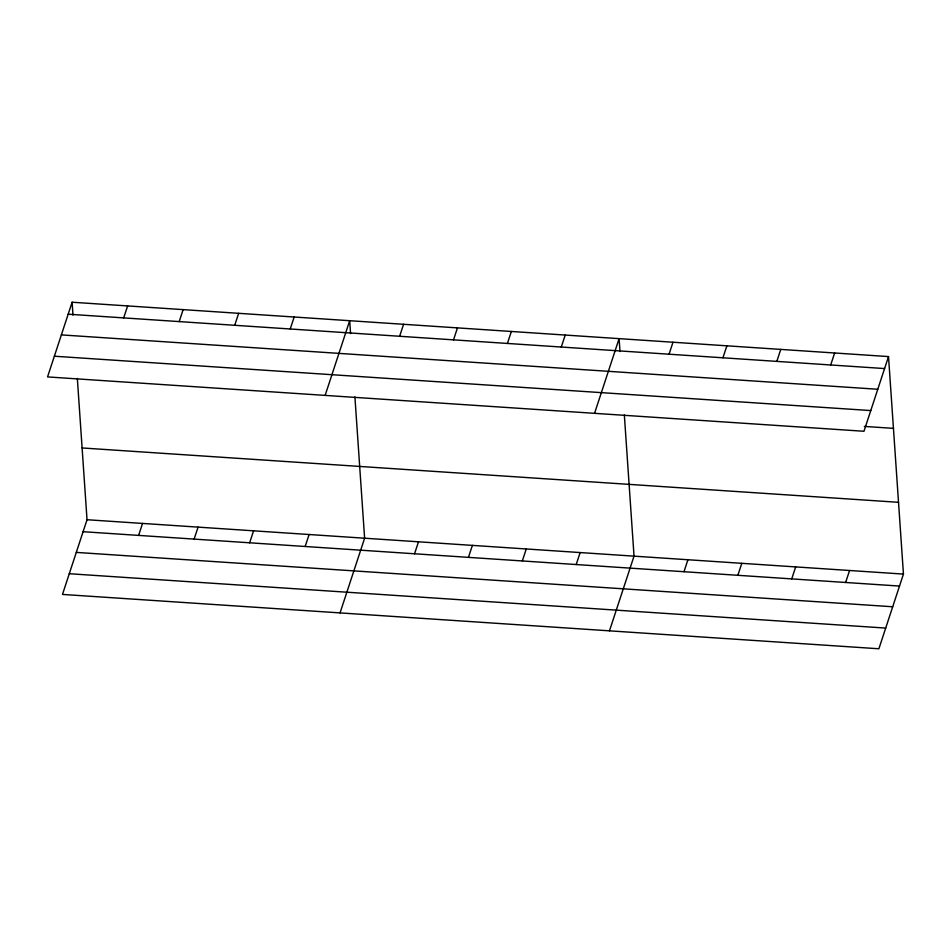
<?xml version="1.0" encoding="UTF-8"?>
<svg xmlns="http://www.w3.org/2000/svg" width="951" height="951" viewBox="0 0 951 951"><rect width="100%" height="100%" fill="white"/><g stroke="black" fill="none" stroke-linecap="round" stroke-linejoin="round"><path stroke-width="1.43" d="M72.11 302.228L47.55 376.917L863.972 431.267L888.519 356.577L72.11 302.228L72.989 315.15M123.689 317.896L127.624 305.925M77.34 378.439L87.028 519.733L62.481 594.423L878.89 648.772L903.45 574.083L888.519 356.577M179.204 321.593L183.139 309.622M138.608 535.401L142.543 523.43M234.719 325.29L238.653 313.319M194.123 539.098L198.07 527.127M290.233 328.987L294.168 317.016M249.637 542.795L253.584 530.824M325.135 395.39L349.683 320.713L350.574 333.623M305.164 546.492L309.099 534.521M399.634 336.274L403.569 324.291M340.054 612.896L364.613 538.218L354.913 396.924M453.52 339.864L457.455 327.881M414.565 553.779L418.499 541.797M507.406 343.442L511.341 331.471M468.439 557.369L472.385 545.387M561.28 347.032L565.227 335.061M522.325 560.947L526.26 548.977M594.553 413.328L619.101 338.651L619.993 351.561M576.211 564.537L580.146 552.567M669.052 354.212L672.987 342.229M609.472 630.834L634.032 556.145L624.332 414.862M722.938 357.79L726.873 345.819M683.983 571.717L687.918 559.735M776.824 361.38L780.759 349.409M737.857 575.296L741.804 563.325M830.698 364.97L834.645 352.999M791.743 578.886L795.678 566.915M845.629 582.476L849.564 570.505M68.163 314.199L884.585 368.56M61.363 334.895L877.785 389.256M54.35 356.221L870.771 410.57M864.328 426.417L893.453 428.354M82.107 447.957L898.529 502.306M87.028 519.733L903.45 574.083M83.094 531.704L899.515 586.066M76.294 552.4L892.704 606.762M69.28 573.726L885.702 628.076"/></g></svg>
